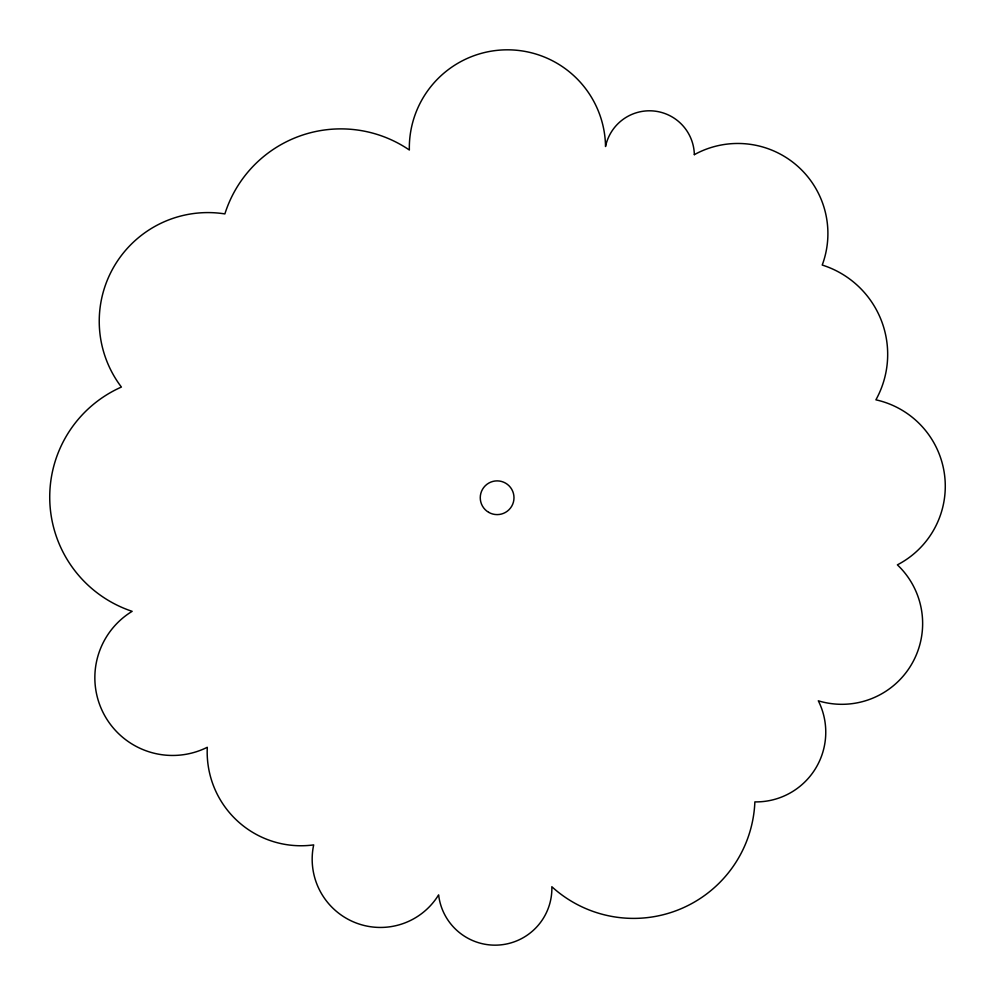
<?xml version="1.0" encoding="UTF-8"?>
<svg xmlns="http://www.w3.org/2000/svg" width="995" height="995" viewBox="0 0 995 995"><rect width="100%" height="100%" fill="white"/><g stroke="black" fill="none" stroke-linecap="round" stroke-linejoin="round"><path stroke-width="1.49" d="M488.694 512.35A16.865 16.865 0 0 0 513.992 497.749A16.865 16.865 0 0 0 488.694 483.135A16.865 16.865 0 0 0 488.694 512.35M694.348 154.648A44.887 44.887 0 0 0 605.532 146.514A98.107 98.107 0 0 0 505.684 49.837A98.107 98.107 0 0 0 409.343 149.996A121.626 121.626 0 0 0 224.87 213.913A108.691 108.691 0 0 0 121.402 387.055A120.345 120.345 0 0 0 132.136 611.328A77.747 77.747 0 0 0 104.55 715.33A77.747 77.747 0 0 0 207.296 747.282A93.791 93.791 0 0 0 313.686 844.892A68.257 68.257 0 0 0 438.621 894.866A56.814 56.814 0 0 0 499.129 945.014A56.814 56.814 0 0 0 551.852 886.732A121.365 121.365 0 0 0 754.869 801.895A69.737 69.737 0 0 0 818.313 700.803A80.782 80.782 0 0 0 897.378 564.849A88.48 88.48 0 0 0 875.898 399.828A93.654 93.654 0 0 0 822.218 265.043A90.085 90.085 0 0 0 694.348 154.648"/></g></svg>
